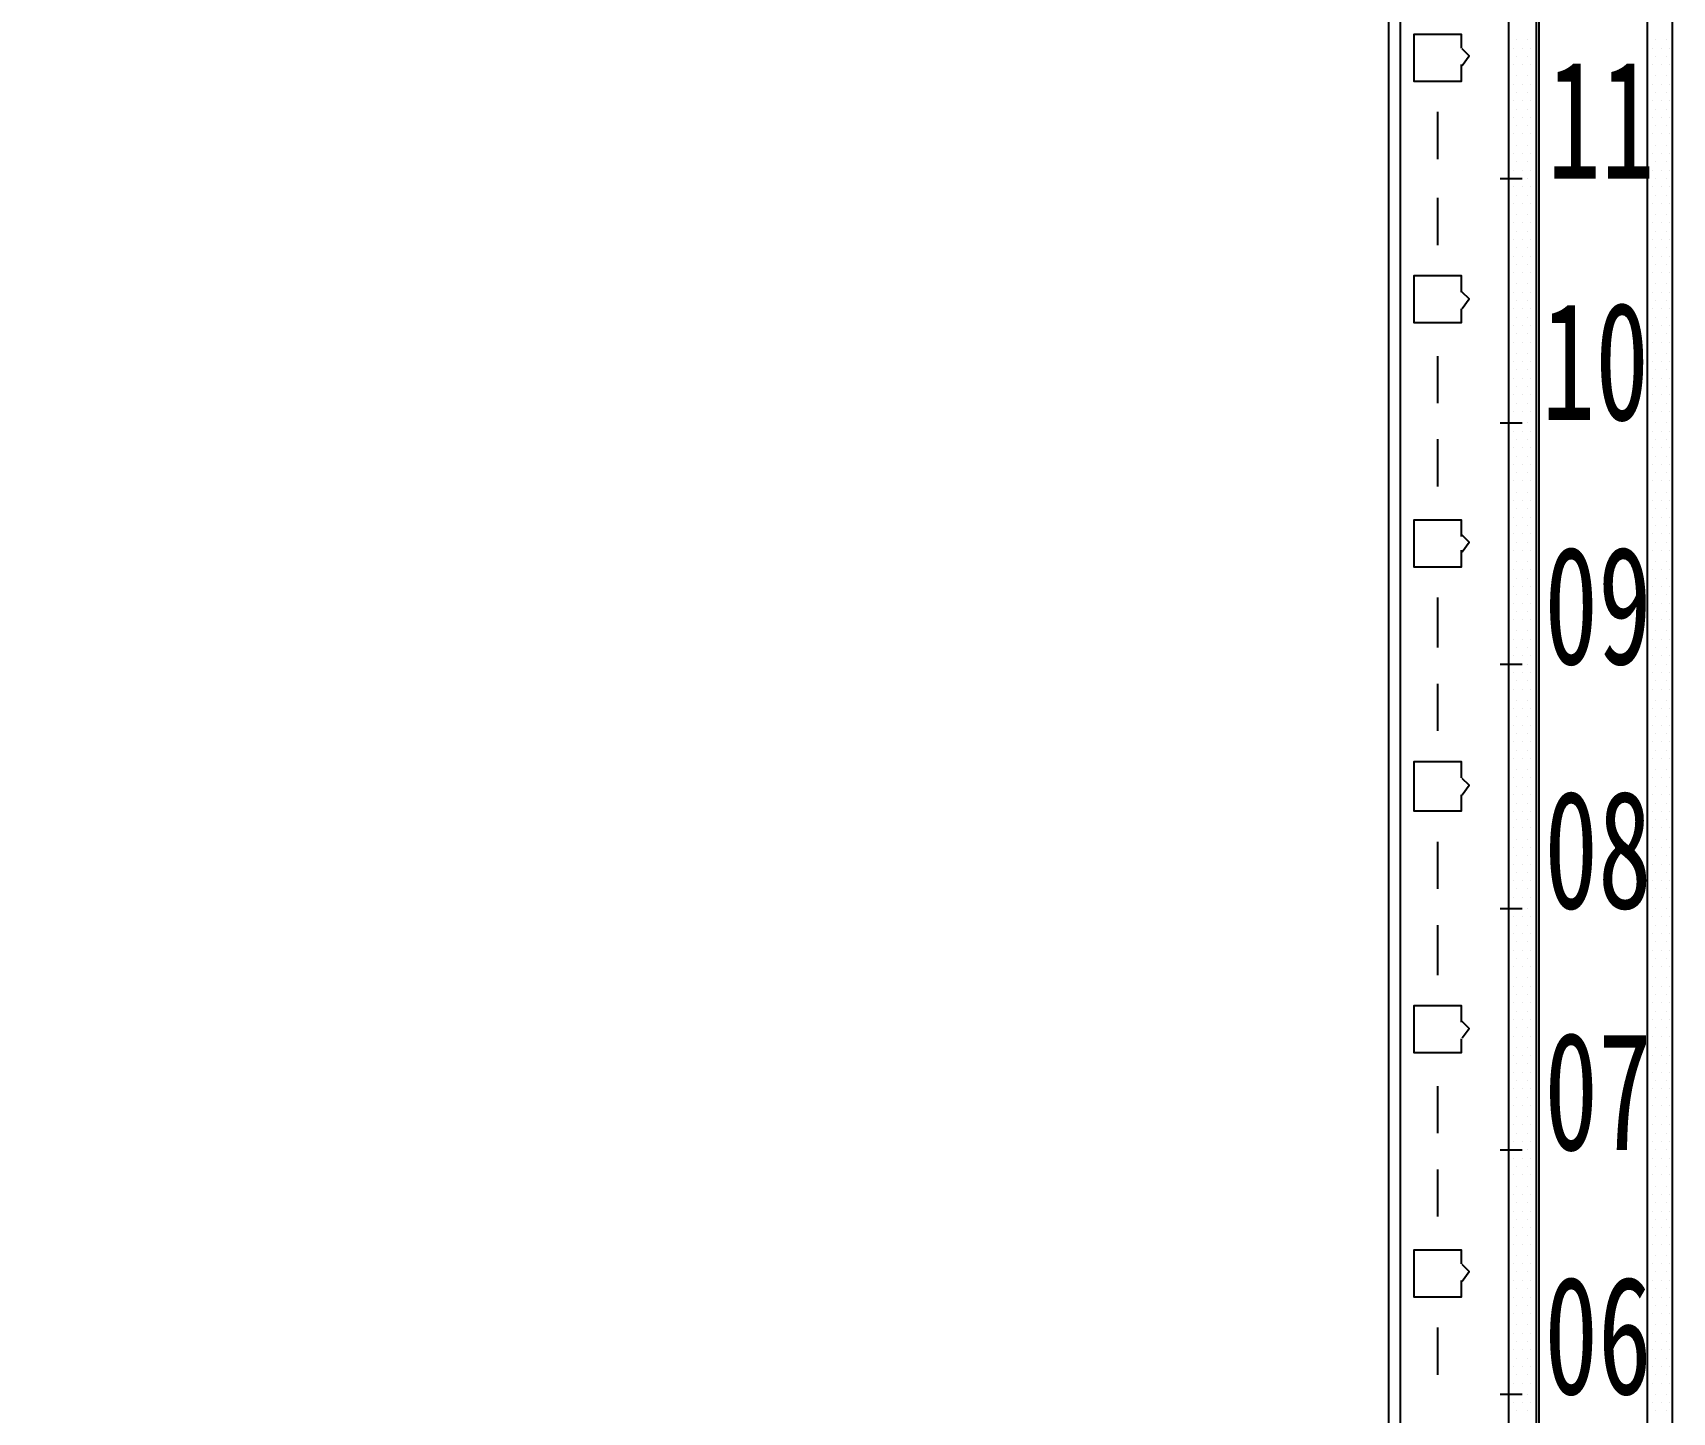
# Model space of a CAD drawing. Header units: metres. Extents: x 17 to 1264, y 17 to 859.
# Drawn here: x 465.9 to 550.9, y 158.9 to 230.5 of the extents above; entities that cross this region are included whole.
import ezdxf

# ---------------------------------------------------------------- set-up
doc = ezdxf.new("R2010")
doc.units = ezdxf.units.M
for name, color, linetype in [('LINES', 7, 'Continuous'), ('POLYLINES', 4, 'Continuous'), ('RECTS', 7, 'Continuous'), ('TEXTS', 3, 'Continuous')]:
    doc.layers.add(name, color=color, linetype=linetype)

msp = doc.modelspace()

# ---------------------------------------------------------------- linework, layer by layer
at = {"layer": 'LINES'}
for p, q in [((536.25, 96.77), (536.25, 692.06)), ((542.73, 229.68), (542.73, 229.68)), ((542.87, 230.11), (542.87, 230.11)), ((543.16, 229.68), (543.16, 229.68)), ((543.45, 230.11), (543.45, 230.11)), ((543.59, 229.68), (543.59, 229.68)), ((543.88, 230.11), (543.88, 230.11)), ((549.64, 230.11), (549.64, 230.11)), ((549.93, 229.68), (549.93, 229.68)), ((550.07, 230.11), (550.07, 230.11)), ((550.36, 229.68), (550.36, 229.68)), ((550.65, 230.11), (550.65, 230.11)), ((550.79, 229.68), (550.79, 229.68)), ((542.73, 228.82), (542.73, 228.82)), ((542.87, 229.25), (542.87, 229.25)), ((543.16, 228.82), (543.16, 228.82)), ((543.45, 229.25), (543.45, 229.25)), ((543.59, 228.82), (543.59, 228.82)), ((543.88, 229.25), (543.88, 229.25)), ((549.64, 229.25), (549.64, 229.25)), ((549.93, 228.82), (549.93, 228.82)), ((550.07, 229.25), (550.07, 229.25)), ((550.36, 228.82), (550.36, 228.82)), ((550.65, 229.25), (550.65, 229.25)), ((550.79, 228.82), (550.79, 228.82)), ((542.87, 228.24), (542.87, 228.24)), ((543.45, 228.24), (543.45, 228.24)), ((543.88, 228.24), (543.88, 228.24)), ((549.64, 228.24), (549.64, 228.24)), ((550.07, 228.24), (550.07, 228.24)), ((550.65, 228.24), (550.65, 228.24)), ((542.73, 227.81), (542.73, 227.81)), ((542.87, 227.38), (542.87, 227.38)), ((543.16, 227.81), (543.16, 227.81)), ((543.45, 227.38), (543.45, 227.38)), ((543.59, 227.81), (543.59, 227.81)), ((543.88, 227.38), (543.88, 227.38)), ((549.64, 227.38), (549.64, 227.38)), ((549.93, 227.81), (549.93, 227.81)), ((550.07, 227.38), (550.07, 227.38)), ((550.36, 227.81), (550.36, 227.81)), ((550.65, 227.38), (550.65, 227.38)), ((550.79, 227.81), (550.79, 227.81)), ((538.77, 226.37), (538.77, 223.92)), ((542.73, 226.94), (542.73, 226.94)), ((542.87, 226.51), (542.87, 226.51)), ((543.16, 226.94), (543.16, 226.94)), ((543.45, 226.51), (543.45, 226.51)), ((543.59, 226.94), (543.59, 226.94)), ((543.88, 226.51), (543.88, 226.51)), ((549.64, 226.51), (549.64, 226.51)), ((549.93, 226.94), (549.93, 226.94)), ((550.07, 226.51), (550.07, 226.51)), ((550.36, 226.94), (550.36, 226.94)), ((550.65, 226.51), (550.65, 226.51)), ((550.79, 226.94), (550.79, 226.94)), ((542.73, 226.08), (542.73, 226.08)), ((542.87, 225.65), (542.87, 225.65)), ((543.16, 226.08), (543.16, 226.08)), ((543.45, 225.65), (543.45, 225.65)), ((543.59, 226.08), (543.59, 226.08)), ((543.88, 225.65), (543.88, 225.65)), ((549.64, 225.65), (549.64, 225.65)), ((549.93, 226.08), (549.93, 226.08)), ((550.07, 225.65), (550.07, 225.65)), ((550.36, 226.08), (550.36, 226.08)), ((550.65, 225.65), (550.65, 225.65)), ((550.79, 226.08), (550.79, 226.08)), ((542.73, 225.22), (542.73, 225.22)), ((542.87, 224.64), (542.87, 224.64)), ((543.16, 225.22), (543.16, 225.22)), ((543.45, 224.64), (543.45, 224.64)), ((543.59, 225.22), (543.59, 225.22)), ((543.88, 224.64), (543.88, 224.64)), ((549.64, 224.64), (549.64, 224.64)), ((549.93, 225.22), (549.93, 225.22)), ((550.07, 224.64), (550.07, 224.64)), ((550.36, 225.22), (550.36, 225.22)), ((550.65, 224.64), (550.65, 224.64)), ((550.79, 225.22), (550.79, 225.22)), ((542.73, 224.21), (542.73, 224.21)), ((542.87, 223.78), (542.87, 223.78)), ((543.16, 224.21), (543.16, 224.21)), ((543.45, 223.78), (543.45, 223.78)), ((543.59, 224.21), (543.59, 224.21)), ((543.88, 223.78), (543.88, 223.78)), ((549.64, 223.78), (549.64, 223.78)), ((549.93, 224.21), (549.93, 224.21)), ((550.07, 223.78), (550.07, 223.78)), ((550.36, 224.21), (550.36, 224.21)), ((550.65, 223.78), (550.65, 223.78)), ((550.79, 224.21), (550.79, 224.21)), ((542.01, 222.91), (543.16, 222.91)), ((542.73, 223.34), (542.73, 223.34)), ((542.87, 222.91), (542.87, 222.91)), ((543.16, 223.34), (543.16, 223.34)), ((543.45, 222.91), (543.45, 222.91)), ((543.59, 223.34), (543.59, 223.34)), ((543.88, 222.91), (543.88, 222.91)), ((549.64, 222.91), (549.64, 222.91)), ((549.93, 223.34), (549.93, 223.34)), ((550.07, 222.91), (550.07, 222.91)), ((550.36, 223.34), (550.36, 223.34)), ((550.65, 222.91), (550.65, 222.91)), ((550.79, 223.34), (550.79, 223.34)), ((542.73, 222.48), (542.73, 222.48)), ((542.87, 222.05), (542.87, 222.05)), ((543.16, 222.48), (543.16, 222.48)), ((543.45, 222.05), (543.45, 222.05)), ((543.59, 222.48), (543.59, 222.48)), ((543.88, 222.05), (543.88, 222.05)), ((549.64, 222.05), (549.64, 222.05)), ((549.93, 222.48), (549.93, 222.48)), ((550.07, 222.05), (550.07, 222.05)), ((550.36, 222.48), (550.36, 222.48)), ((550.65, 222.05), (550.65, 222.05)), ((550.79, 222.48), (550.79, 222.48)), ((538.77, 221.9), (538.77, 219.46)), ((542.73, 221.62), (542.73, 221.62)), ((543.16, 221.62), (543.16, 221.62)), ((543.59, 221.62), (543.59, 221.62)), ((549.93, 221.62), (549.93, 221.62)), ((550.36, 221.62), (550.36, 221.62)), ((550.79, 221.62), (550.79, 221.62)), ((542.73, 220.61), (542.73, 220.61)), ((542.87, 221.04), (542.87, 221.04)), ((543.16, 220.61), (543.16, 220.61)), ((543.45, 221.04), (543.45, 221.04)), ((543.59, 220.61), (543.59, 220.61)), ((543.88, 221.04), (543.88, 221.04)), ((549.64, 221.04), (549.64, 221.04)), ((549.93, 220.61), (549.93, 220.61)), ((550.07, 221.04), (550.07, 221.04)), ((550.36, 220.61), (550.36, 220.61)), ((550.65, 221.04), (550.65, 221.04)), ((550.79, 220.61), (550.79, 220.61)), ((542.73, 219.74), (542.73, 219.74)), ((542.87, 220.18), (542.87, 220.18)), ((543.16, 219.74), (543.16, 219.74)), ((543.45, 220.18), (543.45, 220.18)), ((543.59, 219.74), (543.59, 219.74)), ((543.88, 220.18), (543.88, 220.18)), ((549.64, 220.18), (549.64, 220.18)), ((549.93, 219.74), (549.93, 219.74)), ((550.07, 220.18), (550.07, 220.18)), ((550.36, 219.74), (550.36, 219.74)), ((550.65, 220.18), (550.65, 220.18)), ((550.79, 219.74), (550.79, 219.74)), ((542.73, 218.88), (542.73, 218.88)), ((542.87, 219.31), (542.87, 219.31)), ((543.16, 218.88), (543.16, 218.88)), ((543.45, 219.31), (543.45, 219.31)), ((543.59, 218.88), (543.59, 218.88)), ((543.88, 219.31), (543.88, 219.31)), ((549.64, 219.31), (549.64, 219.31)), ((549.93, 218.88), (549.93, 218.88)), ((550.07, 219.31), (550.07, 219.31)), ((550.36, 218.88), (550.36, 218.88)), ((550.65, 219.31), (550.65, 219.31)), ((550.79, 218.88), (550.79, 218.88)), ((542.73, 218.02), (542.73, 218.02)), ((542.87, 218.45), (542.87, 218.45)), ((543.16, 218.02), (543.16, 218.02)), ((543.45, 218.45), (543.45, 218.45)), ((543.59, 218.02), (543.59, 218.02)), ((543.88, 218.45), (543.88, 218.45)), ((549.64, 218.45), (549.64, 218.45)), ((549.93, 218.02), (549.93, 218.02)), ((550.07, 218.45), (550.07, 218.45)), ((550.36, 218.02), (550.36, 218.02)), ((550.65, 218.45), (550.65, 218.45)), ((550.79, 218.02), (550.79, 218.02)), ((542.73, 217.01), (542.73, 217.01)), ((542.87, 217.44), (542.87, 217.44)), ((543.16, 217.01), (543.16, 217.01)), ((543.45, 217.44), (543.45, 217.44)), ((543.59, 217.01), (543.59, 217.01)), ((543.88, 217.44), (543.88, 217.44)), ((549.64, 217.44), (549.64, 217.44)), ((549.93, 217.01), (549.93, 217.01)), ((550.07, 217.44), (550.07, 217.44)), ((550.36, 217.01), (550.36, 217.01)), ((550.65, 217.44), (550.65, 217.44)), ((550.79, 217.01), (550.79, 217.01)), ((542.73, 216.14), (542.73, 216.14)), ((542.87, 216.58), (542.87, 216.58)), ((543.16, 216.14), (543.16, 216.14)), ((543.45, 216.58), (543.45, 216.58)), ((543.59, 216.14), (543.59, 216.14)), ((543.88, 216.58), (543.88, 216.58)), ((549.64, 216.58), (549.64, 216.58)), ((549.93, 216.14), (549.93, 216.14)), ((550.07, 216.58), (550.07, 216.58)), ((550.36, 216.14), (550.36, 216.14)), ((550.65, 216.58), (550.65, 216.58)), ((550.79, 216.14), (550.79, 216.14)), ((542.73, 215.28), (542.73, 215.28)), ((542.87, 215.71), (542.87, 215.71)), ((543.16, 215.28), (543.16, 215.28)), ((543.45, 215.71), (543.45, 215.71)), ((543.59, 215.28), (543.59, 215.28)), ((543.88, 215.71), (543.88, 215.71)), ((549.64, 215.71), (549.64, 215.71)), ((549.93, 215.28), (549.93, 215.28)), ((550.07, 215.71), (550.07, 215.71)), ((550.36, 215.28), (550.36, 215.28)), ((550.65, 215.71), (550.65, 215.71)), ((550.79, 215.28), (550.79, 215.28)), ((542.73, 214.42), (542.73, 214.42)), ((542.87, 214.85), (542.87, 214.85)), ((543.16, 214.42), (543.16, 214.42)), ((543.45, 214.85), (543.45, 214.85)), ((543.59, 214.42), (543.59, 214.42)), ((543.88, 214.85), (543.88, 214.85)), ((549.64, 214.85), (549.64, 214.85)), ((549.93, 214.42), (549.93, 214.42)), ((550.07, 214.85), (550.07, 214.85)), ((550.36, 214.42), (550.36, 214.42)), ((550.65, 214.85), (550.65, 214.85)), ((550.79, 214.42), (550.79, 214.42)), ((538.77, 213.7), (538.77, 211.25)), ((542.87, 213.84), (542.87, 213.84)), ((543.45, 213.84), (543.45, 213.84)), ((543.88, 213.84), (543.88, 213.84)), ((549.64, 213.84), (549.64, 213.84)), ((550.07, 213.84), (550.07, 213.84)), ((550.65, 213.84), (550.65, 213.84)), ((542.73, 213.41), (542.73, 213.41)), ((542.87, 212.98), (542.87, 212.98)), ((543.16, 213.41), (543.16, 213.41)), ((543.45, 212.98), (543.45, 212.98)), ((543.59, 213.41), (543.59, 213.41)), ((543.88, 212.98), (543.88, 212.98)), ((549.64, 212.98), (549.64, 212.98)), ((549.93, 213.41), (549.93, 213.41)), ((550.07, 212.98), (550.07, 212.98)), ((550.36, 213.41), (550.36, 213.41)), ((550.65, 212.98), (550.65, 212.98)), ((550.79, 213.41), (550.79, 213.41)), ((542.73, 212.54), (542.73, 212.54)), ((542.87, 212.11), (542.87, 212.11)), ((543.16, 212.54), (543.16, 212.54)), ((543.45, 212.11), (543.45, 212.11)), ((543.59, 212.54), (543.59, 212.54)), ((543.88, 212.11), (543.88, 212.11)), ((549.64, 212.11), (549.64, 212.11)), ((549.93, 212.54), (549.93, 212.54)), ((550.07, 212.11), (550.07, 212.11)), ((550.36, 212.54), (550.36, 212.54)), ((550.65, 212.11), (550.65, 212.11)), ((550.79, 212.54), (550.79, 212.54)), ((542.73, 211.68), (542.73, 211.68)), ((542.87, 211.25), (542.87, 211.25)), ((543.16, 211.68), (543.16, 211.68)), ((543.45, 211.25), (543.45, 211.25)), ((543.59, 211.68), (543.59, 211.68)), ((543.88, 211.25), (543.88, 211.25)), ((549.64, 211.25), (549.64, 211.25)), ((549.93, 211.68), (549.93, 211.68)), ((550.07, 211.25), (550.07, 211.25)), ((550.36, 211.68), (550.36, 211.68)), ((550.65, 211.25), (550.65, 211.25)), ((550.79, 211.68), (550.79, 211.68)), ((542.01, 210.24), (543.16, 210.24)), ((542.73, 210.82), (542.73, 210.82)), ((542.87, 210.24), (542.87, 210.24)), ((543.16, 210.82), (543.16, 210.82)), ((543.45, 210.24), (543.45, 210.24)), ((543.59, 210.82), (543.59, 210.82)), ((543.88, 210.24), (543.88, 210.24)), ((549.64, 210.24), (549.64, 210.24)), ((549.93, 210.82), (549.93, 210.82)), ((550.07, 210.24), (550.07, 210.24)), ((550.36, 210.82), (550.36, 210.82)), ((550.65, 210.24), (550.65, 210.24)), ((550.79, 210.82), (550.79, 210.82)), ((538.77, 209.38), (538.77, 206.93)), ((542.73, 209.81), (542.73, 209.81)), ((542.87, 209.38), (542.87, 209.38)), ((543.16, 209.81), (543.16, 209.81)), ((543.45, 209.38), (543.45, 209.38)), ((543.59, 209.81), (543.59, 209.81)), ((543.88, 209.38), (543.88, 209.38)), ((549.64, 209.38), (549.64, 209.38)), ((549.93, 209.81), (549.93, 209.81)), ((550.07, 209.38), (550.07, 209.38)), ((550.36, 209.81), (550.36, 209.81)), ((550.65, 209.38), (550.65, 209.38)), ((550.79, 209.81), (550.79, 209.81)), ((542.73, 208.94), (542.73, 208.94)), ((542.87, 208.51), (542.87, 208.51)), ((543.16, 208.94), (543.16, 208.94)), ((543.45, 208.51), (543.45, 208.51)), ((543.59, 208.94), (543.59, 208.94)), ((543.88, 208.51), (543.88, 208.51)), ((549.64, 208.51), (549.64, 208.51)), ((549.93, 208.94), (549.93, 208.94)), ((550.07, 208.51), (550.07, 208.51)), ((550.36, 208.94), (550.36, 208.94)), ((550.65, 208.51), (550.65, 208.51)), ((550.79, 208.94), (550.79, 208.94)), ((542.73, 208.08), (542.73, 208.08)), ((542.87, 207.65), (542.87, 207.65)), ((543.16, 208.08), (543.16, 208.08)), ((543.45, 207.65), (543.45, 207.65)), ((543.59, 208.08), (543.59, 208.08)), ((543.88, 207.65), (543.88, 207.65)), ((549.64, 207.65), (549.64, 207.65)), ((549.93, 208.08), (549.93, 208.08)), ((550.07, 207.65), (550.07, 207.65)), ((550.36, 208.08), (550.36, 208.08)), ((550.65, 207.65), (550.65, 207.65)), ((550.79, 208.08), (550.79, 208.08)), ((542.73, 207.22), (542.73, 207.22)), ((542.87, 206.64), (542.87, 206.64)), ((543.16, 207.22), (543.16, 207.22)), ((543.45, 206.64), (543.45, 206.64)), ((543.59, 207.22), (543.59, 207.22)), ((543.88, 206.64), (543.88, 206.64)), ((549.64, 206.64), (549.64, 206.64)), ((549.93, 207.22), (549.93, 207.22)), ((550.07, 206.64), (550.07, 206.64)), ((550.36, 207.22), (550.36, 207.22)), ((550.65, 206.64), (550.65, 206.64)), ((550.79, 207.22), (550.79, 207.22)), ((542.73, 206.21), (542.73, 206.21)), ((543.16, 206.21), (543.16, 206.21)), ((543.59, 206.21), (543.59, 206.21)), ((549.93, 206.21), (549.93, 206.21)), ((550.36, 206.21), (550.36, 206.21)), ((550.79, 206.21), (550.79, 206.21)), ((542.73, 205.34), (542.73, 205.34)), ((542.87, 205.78), (542.87, 205.78)), ((543.16, 205.34), (543.16, 205.34)), ((543.45, 205.78), (543.45, 205.78)), ((543.59, 205.34), (543.59, 205.34)), ((543.88, 205.78), (543.88, 205.78)), ((549.64, 205.78), (549.64, 205.78)), ((549.93, 205.34), (549.93, 205.34)), ((550.07, 205.78), (550.07, 205.78)), ((550.36, 205.34), (550.36, 205.34)), ((550.65, 205.78), (550.65, 205.78)), ((550.79, 205.34), (550.79, 205.34)), ((542.73, 204.48), (542.73, 204.48)), ((542.87, 204.91), (542.87, 204.91)), ((543.16, 204.48), (543.16, 204.48)), ((543.45, 204.91), (543.45, 204.91)), ((543.59, 204.48), (543.59, 204.48)), ((543.88, 204.91), (543.88, 204.91)), ((549.64, 204.91), (549.64, 204.91)), ((549.93, 204.48), (549.93, 204.48)), ((550.07, 204.91), (550.07, 204.91)), ((550.36, 204.48), (550.36, 204.48)), ((550.65, 204.91), (550.65, 204.91)), ((550.79, 204.48), (550.79, 204.48)), ((542.73, 203.62), (542.73, 203.62)), ((542.87, 204.05), (542.87, 204.05)), ((543.16, 203.62), (543.16, 203.62)), ((543.45, 204.05), (543.45, 204.05)), ((543.59, 203.62), (543.59, 203.62)), ((543.88, 204.05), (543.88, 204.05)), ((549.64, 204.05), (549.64, 204.05)), ((549.93, 203.62), (549.93, 203.62)), ((550.07, 204.05), (550.07, 204.05)), ((550.36, 203.62), (550.36, 203.62)), ((550.65, 204.05), (550.65, 204.05)), ((550.79, 203.62), (550.79, 203.62)), ((542.73, 202.61), (542.73, 202.61)), ((542.87, 203.04), (542.87, 203.04)), ((543.16, 202.61), (543.16, 202.61)), ((543.45, 203.04), (543.45, 203.04)), ((543.59, 202.61), (543.59, 202.61)), ((543.88, 203.04), (543.88, 203.04)), ((549.64, 203.04), (549.64, 203.04)), ((549.93, 202.61), (549.93, 202.61)), ((550.07, 203.04), (550.07, 203.04)), ((550.36, 202.61), (550.36, 202.61)), ((550.65, 203.04), (550.65, 203.04)), ((550.79, 202.61), (550.79, 202.61)), ((542.73, 201.74), (542.73, 201.74)), ((542.87, 202.18), (542.87, 202.18)), ((543.16, 201.74), (543.16, 201.74)), ((543.45, 202.18), (543.45, 202.18)), ((543.59, 201.74), (543.59, 201.74)), ((543.88, 202.18), (543.88, 202.18)), ((549.64, 202.18), (549.64, 202.18)), ((549.93, 201.74), (549.93, 201.74)), ((550.07, 202.18), (550.07, 202.18)), ((550.36, 201.74), (550.36, 201.74)), ((550.65, 202.18), (550.65, 202.18)), ((550.79, 201.74), (550.79, 201.74)), ((538.77, 201.17), (538.77, 198.58)), ((542.73, 200.88), (542.73, 200.88)), ((542.87, 201.31), (542.87, 201.31)), ((543.16, 200.88), (543.16, 200.88)), ((543.45, 201.31), (543.45, 201.31)), ((543.59, 200.88), (543.59, 200.88)), ((543.88, 201.31), (543.88, 201.31)), ((549.64, 201.31), (549.64, 201.31)), ((549.93, 200.88), (549.93, 200.88)), ((550.07, 201.31), (550.07, 201.31)), ((550.36, 200.88), (550.36, 200.88)), ((550.65, 201.31), (550.65, 201.31)), ((550.79, 200.88), (550.79, 200.88)), ((542.73, 200.02), (542.73, 200.02)), ((542.87, 200.45), (542.87, 200.45)), ((543.16, 200.02), (543.16, 200.02)), ((543.45, 200.45), (543.45, 200.45)), ((543.59, 200.02), (543.59, 200.02)), ((543.88, 200.45), (543.88, 200.45)), ((549.64, 200.45), (549.64, 200.45)), ((549.93, 200.02), (549.93, 200.02)), ((550.07, 200.45), (550.07, 200.45)), ((550.36, 200.02), (550.36, 200.02)), ((550.65, 200.45), (550.65, 200.45)), ((550.79, 200.02), (550.79, 200.02)), ((542.73, 199.01), (542.73, 199.01)), ((542.87, 199.44), (542.87, 199.44)), ((543.16, 199.01), (543.16, 199.01)), ((543.45, 199.44), (543.45, 199.44)), ((543.59, 199.01), (543.59, 199.01)), ((543.88, 199.44), (543.88, 199.44)), ((549.64, 199.44), (549.64, 199.44)), ((549.93, 199.01), (549.93, 199.01)), ((550.07, 199.44), (550.07, 199.44)), ((550.36, 199.01), (550.36, 199.01)), ((550.65, 199.44), (550.65, 199.44)), ((550.79, 199.01), (550.79, 199.01)), ((542.73, 198.14), (542.73, 198.14)), ((542.87, 198.58), (542.87, 198.58)), ((543.16, 198.14), (543.16, 198.14)), ((543.45, 198.58), (543.45, 198.58)), ((543.59, 198.14), (543.59, 198.14)), ((543.88, 198.58), (543.88, 198.58)), ((549.64, 198.58), (549.64, 198.58)), ((549.93, 198.14), (549.93, 198.14)), ((550.07, 198.58), (550.07, 198.58)), ((550.36, 198.14), (550.36, 198.14)), ((550.65, 198.58), (550.65, 198.58)), ((550.79, 198.14), (550.79, 198.14)), ((542.01, 197.71), (543.16, 197.71)), ((542.87, 197.71), (542.87, 197.71)), ((543.45, 197.71), (543.45, 197.71)), ((543.88, 197.71), (543.88, 197.71)), ((549.64, 197.71), (549.64, 197.71)), ((550.07, 197.71), (550.07, 197.71)), ((550.65, 197.71), (550.65, 197.71)), ((538.77, 196.7), (538.77, 194.26)), ((542.73, 197.28), (542.73, 197.28)), ((542.87, 196.85), (542.87, 196.85)), ((543.16, 197.28), (543.16, 197.28)), ((543.45, 196.85), (543.45, 196.85)), ((543.59, 197.28), (543.59, 197.28)), ((543.88, 196.85), (543.88, 196.85)), ((549.64, 196.85), (549.64, 196.85)), ((549.93, 197.28), (549.93, 197.28)), ((550.07, 196.85), (550.07, 196.85)), ((550.36, 197.28), (550.36, 197.28)), ((550.65, 196.85), (550.65, 196.85)), ((550.79, 197.28), (550.79, 197.28)), ((542.73, 196.42), (542.73, 196.42)), ((542.87, 195.84), (542.87, 195.84)), ((543.16, 196.42), (543.16, 196.42)), ((543.45, 195.84), (543.45, 195.84)), ((543.59, 196.42), (543.59, 196.42)), ((543.88, 195.84), (543.88, 195.84)), ((549.64, 195.84), (549.64, 195.84)), ((549.93, 196.42), (549.93, 196.42)), ((550.07, 195.84), (550.07, 195.84)), ((550.36, 196.42), (550.36, 196.42)), ((550.65, 195.84), (550.65, 195.84)), ((550.79, 196.42), (550.79, 196.42)), ((542.73, 195.41), (542.73, 195.41)), ((542.87, 194.98), (542.87, 194.98)), ((543.16, 195.41), (543.16, 195.41)), ((543.45, 194.98), (543.45, 194.98)), ((543.59, 195.41), (543.59, 195.41)), ((543.88, 194.98), (543.88, 194.98)), ((549.64, 194.98), (549.64, 194.98)), ((549.93, 195.41), (549.93, 195.41)), ((550.07, 194.98), (550.07, 194.98)), ((550.36, 195.41), (550.36, 195.41)), ((550.65, 194.98), (550.65, 194.98)), ((550.79, 195.41), (550.79, 195.41)), ((542.73, 194.54), (542.73, 194.54)), ((542.87, 194.11), (542.87, 194.11)), ((543.16, 194.54), (543.16, 194.54)), ((543.45, 194.11), (543.45, 194.11)), ((543.59, 194.54), (543.59, 194.54)), ((543.88, 194.11), (543.88, 194.11)), ((549.64, 194.11), (549.64, 194.11)), ((549.93, 194.54), (549.93, 194.54)), ((550.07, 194.11), (550.07, 194.11)), ((550.36, 194.54), (550.36, 194.54)), ((550.65, 194.11), (550.65, 194.11)), ((550.79, 194.54), (550.79, 194.54)), ((542.73, 193.68), (542.73, 193.68)), ((542.87, 193.25), (542.87, 193.25)), ((543.16, 193.68), (543.16, 193.68)), ((543.45, 193.25), (543.45, 193.25)), ((543.59, 193.68), (543.59, 193.68)), ((543.88, 193.25), (543.88, 193.25)), ((549.64, 193.25), (549.64, 193.25)), ((549.93, 193.68), (549.93, 193.68)), ((550.07, 193.25), (550.07, 193.25)), ((550.36, 193.68), (550.36, 193.68)), ((550.65, 193.25), (550.65, 193.25)), ((550.79, 193.68), (550.79, 193.68)), ((542.73, 192.82), (542.73, 192.82)), ((542.87, 192.24), (542.87, 192.24)), ((543.16, 192.82), (543.16, 192.82)), ((543.45, 192.24), (543.45, 192.24)), ((543.59, 192.82), (543.59, 192.82)), ((543.88, 192.24), (543.88, 192.24)), ((549.64, 192.24), (549.64, 192.24)), ((549.93, 192.82), (549.93, 192.82)), ((550.07, 192.24), (550.07, 192.24)), ((550.36, 192.82), (550.36, 192.82)), ((550.65, 192.24), (550.65, 192.24)), ((550.79, 192.82), (550.79, 192.82)), ((542.73, 191.81), (542.73, 191.81)), ((542.87, 191.38), (542.87, 191.38)), ((543.16, 191.81), (543.16, 191.81)), ((543.45, 191.38), (543.45, 191.38)), ((543.59, 191.81), (543.59, 191.81)), ((543.88, 191.38), (543.88, 191.38)), ((549.64, 191.38), (549.64, 191.38)), ((549.93, 191.81), (549.93, 191.81)), ((550.07, 191.38), (550.07, 191.38)), ((550.36, 191.81), (550.36, 191.81)), ((550.65, 191.38), (550.65, 191.38)), ((550.79, 191.81), (550.79, 191.81)), ((542.73, 190.94), (542.73, 190.94)), ((542.87, 190.51), (542.87, 190.51)), ((543.16, 190.94), (543.16, 190.94)), ((543.45, 190.51), (543.45, 190.51)), ((543.59, 190.94), (543.59, 190.94)), ((543.88, 190.51), (543.88, 190.51)), ((549.64, 190.51), (549.64, 190.51)), ((549.93, 190.94), (549.93, 190.94)), ((550.07, 190.51), (550.07, 190.51)), ((550.36, 190.94), (550.36, 190.94)), ((550.65, 190.51), (550.65, 190.51)), ((550.79, 190.94), (550.79, 190.94)), ((542.73, 190.08), (542.73, 190.08)), ((542.87, 189.65), (542.87, 189.65)), ((543.16, 190.08), (543.16, 190.08)), ((543.45, 189.65), (543.45, 189.65)), ((543.59, 190.08), (543.59, 190.08)), ((543.88, 189.65), (543.88, 189.65)), ((549.64, 189.65), (549.64, 189.65)), ((549.93, 190.08), (549.93, 190.08)), ((550.07, 189.65), (550.07, 189.65)), ((550.36, 190.08), (550.36, 190.08)), ((550.65, 189.65), (550.65, 189.65)), ((550.79, 190.08), (550.79, 190.08)), ((542.73, 189.22), (542.73, 189.22)), ((543.16, 189.22), (543.16, 189.22)), ((543.59, 189.22), (543.59, 189.22)), ((549.93, 189.22), (549.93, 189.22)), ((550.36, 189.22), (550.36, 189.22)), ((550.79, 189.22), (550.79, 189.22)), ((538.77, 188.5), (538.77, 186.05)), ((542.73, 188.21), (542.73, 188.21)), ((542.87, 188.64), (542.87, 188.64)), ((543.16, 188.21), (543.16, 188.21)), ((543.45, 188.64), (543.45, 188.64)), ((543.59, 188.21), (543.59, 188.21)), ((543.88, 188.64), (543.88, 188.64)), ((549.64, 188.64), (549.64, 188.64)), ((549.93, 188.21), (549.93, 188.21)), ((550.07, 188.64), (550.07, 188.64)), ((550.36, 188.21), (550.36, 188.21)), ((550.65, 188.64), (550.65, 188.64)), ((550.79, 188.21), (550.79, 188.21)), ((542.73, 187.34), (542.73, 187.34)), ((542.87, 187.78), (542.87, 187.78)), ((543.16, 187.34), (543.16, 187.34)), ((543.45, 187.78), (543.45, 187.78)), ((543.59, 187.34), (543.59, 187.34)), ((543.88, 187.78), (543.88, 187.78)), ((549.64, 187.78), (549.64, 187.78)), ((549.93, 187.34), (549.93, 187.34)), ((550.07, 187.78), (550.07, 187.78)), ((550.36, 187.34), (550.36, 187.34)), ((550.65, 187.78), (550.65, 187.78)), ((550.79, 187.34), (550.79, 187.34)), ((542.73, 186.48), (542.73, 186.48)), ((542.87, 186.91), (542.87, 186.91)), ((543.16, 186.48), (543.16, 186.48)), ((543.45, 186.91), (543.45, 186.91)), ((543.59, 186.48), (543.59, 186.48)), ((543.88, 186.91), (543.88, 186.91)), ((549.64, 186.91), (549.64, 186.91)), ((549.93, 186.48), (549.93, 186.48)), ((550.07, 186.91), (550.07, 186.91)), ((550.36, 186.48), (550.36, 186.48)), ((550.65, 186.91), (550.65, 186.91)), ((550.79, 186.48), (550.79, 186.48)), ((542.73, 185.62), (542.73, 185.62)), ((542.87, 186.05), (542.87, 186.05)), ((543.16, 185.62), (543.16, 185.62)), ((543.45, 186.05), (543.45, 186.05)), ((543.59, 185.62), (543.59, 185.62)), ((543.88, 186.05), (543.88, 186.05)), ((549.64, 186.05), (549.64, 186.05)), ((549.93, 185.62), (549.93, 185.62)), ((550.07, 186.05), (550.07, 186.05)), ((550.36, 185.62), (550.36, 185.62)), ((550.65, 186.05), (550.65, 186.05)), ((550.79, 185.62), (550.79, 185.62)), ((542.01, 185.04), (543.16, 185.04)), ((542.73, 184.61), (542.73, 184.61)), ((542.87, 185.04), (542.87, 185.04)), ((543.16, 184.61), (543.16, 184.61)), ((543.45, 185.04), (543.45, 185.04)), ((543.59, 184.61), (543.59, 184.61)), ((543.88, 185.04), (543.88, 185.04)), ((549.64, 185.04), (549.64, 185.04)), ((549.93, 184.61), (549.93, 184.61)), ((550.07, 185.04), (550.07, 185.04)), ((550.36, 184.61), (550.36, 184.61)), ((550.65, 185.04), (550.65, 185.04)), ((550.79, 184.61), (550.79, 184.61)), ((538.77, 184.18), (538.77, 181.58)), ((542.73, 183.74), (542.73, 183.74)), ((542.87, 184.18), (542.87, 184.18)), ((543.16, 183.74), (543.16, 183.74)), ((543.45, 184.18), (543.45, 184.18)), ((543.59, 183.74), (543.59, 183.74)), ((543.88, 184.18), (543.88, 184.18)), ((549.64, 184.18), (549.64, 184.18)), ((549.93, 183.74), (549.93, 183.74)), ((550.07, 184.18), (550.07, 184.18)), ((550.36, 183.74), (550.36, 183.74)), ((550.65, 184.18), (550.65, 184.18)), ((550.79, 183.74), (550.79, 183.74)), ((542.73, 182.88), (542.73, 182.88)), ((542.87, 183.31), (542.87, 183.31)), ((543.16, 182.88), (543.16, 182.88)), ((543.45, 183.31), (543.45, 183.31)), ((543.59, 182.88), (543.59, 182.88)), ((543.88, 183.31), (543.88, 183.31)), ((549.64, 183.31), (549.64, 183.31)), ((549.93, 182.88), (549.93, 182.88)), ((550.07, 183.31), (550.07, 183.31)), ((550.36, 182.88), (550.36, 182.88)), ((550.65, 183.31), (550.65, 183.31)), ((550.79, 182.88), (550.79, 182.88)), ((542.73, 182.02), (542.73, 182.02)), ((542.87, 182.45), (542.87, 182.45)), ((543.16, 182.02), (543.16, 182.02)), ((543.45, 182.45), (543.45, 182.45)), ((543.59, 182.02), (543.59, 182.02)), ((543.88, 182.45), (543.88, 182.45)), ((549.64, 182.45), (549.64, 182.45)), ((549.93, 182.02), (549.93, 182.02)), ((550.07, 182.45), (550.07, 182.45)), ((550.36, 182.02), (550.36, 182.02)), ((550.65, 182.45), (550.65, 182.45)), ((550.79, 182.02), (550.79, 182.02)), ((542.87, 181.44), (542.87, 181.44)), ((543.45, 181.44), (543.45, 181.44)), ((543.88, 181.44), (543.88, 181.44)), ((549.64, 181.44), (549.64, 181.44)), ((550.07, 181.44), (550.07, 181.44)), ((550.65, 181.44), (550.65, 181.44)), ((542.73, 181.01), (542.73, 181.01)), ((542.87, 180.58), (542.87, 180.58)), ((543.16, 181.01), (543.16, 181.01)), ((543.45, 180.58), (543.45, 180.58)), ((543.59, 181.01), (543.59, 181.01)), ((543.88, 180.58), (543.88, 180.58)), ((549.64, 180.58), (549.64, 180.58)), ((549.93, 181.01), (549.93, 181.01)), ((550.07, 180.58), (550.07, 180.58)), ((550.36, 181.01), (550.36, 181.01)), ((550.65, 180.58), (550.65, 180.58)), ((550.79, 181.01), (550.79, 181.01)), ((542.73, 180.14), (542.73, 180.14)), ((542.87, 179.71), (542.87, 179.71)), ((543.16, 180.14), (543.16, 180.14)), ((543.45, 179.71), (543.45, 179.71)), ((543.59, 180.14), (543.59, 180.14)), ((543.88, 179.71), (543.88, 179.71)), ((549.64, 179.71), (549.64, 179.71)), ((549.93, 180.14), (549.93, 180.14)), ((550.07, 179.71), (550.07, 179.71)), ((550.36, 180.14), (550.36, 180.14)), ((550.65, 179.71), (550.65, 179.71)), ((550.79, 180.14), (550.79, 180.14)), ((542.73, 179.28), (542.73, 179.28)), ((542.87, 178.85), (542.87, 178.85)), ((543.16, 179.28), (543.16, 179.28)), ((543.45, 178.85), (543.45, 178.85)), ((543.59, 179.28), (543.59, 179.28)), ((543.88, 178.85), (543.88, 178.85)), ((549.64, 178.85), (549.64, 178.85)), ((549.93, 179.28), (549.93, 179.28)), ((550.07, 178.85), (550.07, 178.85)), ((550.36, 179.28), (550.36, 179.28)), ((550.65, 178.85), (550.65, 178.85)), ((550.79, 179.28), (550.79, 179.28)), ((542.73, 178.42), (542.73, 178.42)), ((542.87, 177.84), (542.87, 177.84)), ((543.16, 178.42), (543.16, 178.42)), ((543.45, 177.84), (543.45, 177.84)), ((543.59, 178.42), (543.59, 178.42)), ((543.88, 177.84), (543.88, 177.84)), ((549.64, 177.84), (549.64, 177.84)), ((549.93, 178.42), (549.93, 178.42)), ((550.07, 177.84), (550.07, 177.84)), ((550.36, 178.42), (550.36, 178.42)), ((550.65, 177.84), (550.65, 177.84)), ((550.79, 178.42), (550.79, 178.42)), ((542.73, 177.41), (542.73, 177.41)), ((542.87, 176.98), (542.87, 176.98)), ((543.16, 177.41), (543.16, 177.41)), ((543.45, 176.98), (543.45, 176.98)), ((543.59, 177.41), (543.59, 177.41)), ((543.88, 176.98), (543.88, 176.98)), ((549.64, 176.98), (549.64, 176.98)), ((549.93, 177.41), (549.93, 177.41)), ((550.07, 176.98), (550.07, 176.98)), ((550.36, 177.41), (550.36, 177.41)), ((550.65, 176.98), (550.65, 176.98)), ((550.79, 177.41), (550.79, 177.41)), ((542.73, 176.54), (542.73, 176.54)), ((542.87, 176.11), (542.87, 176.11)), ((543.16, 176.54), (543.16, 176.54)), ((543.45, 176.11), (543.45, 176.11)), ((543.59, 176.54), (543.59, 176.54)), ((543.88, 176.11), (543.88, 176.11)), ((549.64, 176.11), (549.64, 176.11)), ((549.93, 176.54), (549.93, 176.54)), ((550.07, 176.11), (550.07, 176.11)), ((550.36, 176.54), (550.36, 176.54)), ((550.65, 176.11), (550.65, 176.11)), ((550.79, 176.54), (550.79, 176.54)), ((538.77, 175.82), (538.77, 173.38)), ((542.73, 175.68), (542.73, 175.68)), ((542.87, 175.25), (542.87, 175.25)), ((543.16, 175.68), (543.16, 175.68)), ((543.45, 175.25), (543.45, 175.25)), ((543.59, 175.68), (543.59, 175.68)), ((543.88, 175.25), (543.88, 175.25)), ((549.64, 175.25), (549.64, 175.25)), ((549.93, 175.68), (549.93, 175.68)), ((550.07, 175.25), (550.07, 175.25)), ((550.36, 175.68), (550.36, 175.68)), ((550.65, 175.25), (550.65, 175.25)), ((550.79, 175.68), (550.79, 175.68)), ((542.73, 174.82), (542.73, 174.82)), ((543.16, 174.82), (543.16, 174.82)), ((543.59, 174.82), (543.59, 174.82)), ((549.93, 174.82), (549.93, 174.82)), ((550.36, 174.82), (550.36, 174.82)), ((550.79, 174.82), (550.79, 174.82)), ((542.73, 173.81), (542.73, 173.81)), ((542.87, 174.24), (542.87, 174.24)), ((543.16, 173.81), (543.16, 173.81)), ((543.45, 174.24), (543.45, 174.24)), ((543.59, 173.81), (543.59, 173.81)), ((543.88, 174.24), (543.88, 174.24)), ((549.64, 174.24), (549.64, 174.24)), ((549.93, 173.81), (549.93, 173.81)), ((550.07, 174.24), (550.07, 174.24)), ((550.36, 173.81), (550.36, 173.81)), ((550.65, 174.24), (550.65, 174.24)), ((550.79, 173.81), (550.79, 173.81)), ((542.73, 172.94), (542.73, 172.94)), ((542.87, 173.38), (542.87, 173.38)), ((543.16, 172.94), (543.16, 172.94)), ((543.45, 173.38), (543.45, 173.38)), ((543.59, 172.94), (543.59, 172.94)), ((543.88, 173.38), (543.88, 173.38)), ((549.64, 173.38), (549.64, 173.38)), ((549.93, 172.94), (549.93, 172.94)), ((550.07, 173.38), (550.07, 173.38)), ((550.36, 172.94), (550.36, 172.94)), ((550.65, 173.38), (550.65, 173.38)), ((550.79, 172.94), (550.79, 172.94)), ((542.01, 172.51), (543.16, 172.51)), ((542.73, 172.08), (542.73, 172.08)), ((542.87, 172.51), (542.87, 172.51)), ((543.16, 172.08), (543.16, 172.08)), ((543.45, 172.51), (543.45, 172.51)), ((543.59, 172.08), (543.59, 172.08)), ((543.88, 172.51), (543.88, 172.51)), ((549.64, 172.51), (549.64, 172.51)), ((549.93, 172.08), (549.93, 172.08)), ((550.07, 172.51), (550.07, 172.51)), ((550.36, 172.08), (550.36, 172.08)), ((550.65, 172.51), (550.65, 172.51)), ((550.79, 172.08), (550.79, 172.08)), ((538.77, 171.5), (538.77, 169.06)), ((542.73, 171.22), (542.73, 171.22)), ((542.87, 171.65), (542.87, 171.65)), ((543.16, 171.22), (543.16, 171.22)), ((543.45, 171.65), (543.45, 171.65)), ((543.59, 171.22), (543.59, 171.22)), ((543.88, 171.65), (543.88, 171.65)), ((549.64, 171.65), (549.64, 171.65)), ((549.93, 171.22), (549.93, 171.22)), ((550.07, 171.65), (550.07, 171.65)), ((550.36, 171.22), (550.36, 171.22)), ((550.65, 171.65), (550.65, 171.65)), ((550.79, 171.22), (550.79, 171.22)), ((542.73, 170.21), (542.73, 170.21)), ((542.87, 170.64), (542.87, 170.64)), ((543.16, 170.21), (543.16, 170.21)), ((543.45, 170.64), (543.45, 170.64)), ((543.59, 170.21), (543.59, 170.21)), ((543.88, 170.64), (543.88, 170.64)), ((549.64, 170.64), (549.64, 170.64)), ((549.93, 170.21), (549.93, 170.21)), ((550.07, 170.64), (550.07, 170.64)), ((550.36, 170.21), (550.36, 170.21)), ((550.65, 170.64), (550.65, 170.64)), ((550.79, 170.21), (550.79, 170.21)), ((542.73, 169.34), (542.73, 169.34)), ((542.87, 169.78), (542.87, 169.78)), ((543.16, 169.34), (543.16, 169.34)), ((543.45, 169.78), (543.45, 169.78)), ((543.59, 169.34), (543.59, 169.34)), ((543.88, 169.78), (543.88, 169.78)), ((549.64, 169.78), (549.64, 169.78)), ((549.93, 169.34), (549.93, 169.34)), ((550.07, 169.78), (550.07, 169.78)), ((550.36, 169.34), (550.36, 169.34)), ((550.65, 169.78), (550.65, 169.78)), ((550.79, 169.34), (550.79, 169.34)), ((542.73, 168.48), (542.73, 168.48)), ((542.87, 168.91), (542.87, 168.91)), ((543.16, 168.48), (543.16, 168.48)), ((543.45, 168.91), (543.45, 168.91)), ((543.59, 168.48), (543.59, 168.48)), ((543.88, 168.91), (543.88, 168.91)), ((549.64, 168.91), (549.64, 168.91)), ((549.93, 168.48), (549.93, 168.48)), ((550.07, 168.91), (550.07, 168.91)), ((550.36, 168.48), (550.36, 168.48)), ((550.65, 168.91), (550.65, 168.91)), ((550.79, 168.48), (550.79, 168.48)), ((542.73, 167.62), (542.73, 167.62)), ((542.87, 168.05), (542.87, 168.05)), ((543.16, 167.62), (543.16, 167.62)), ((543.45, 168.05), (543.45, 168.05)), ((543.59, 167.62), (543.59, 167.62)), ((543.88, 168.05), (543.88, 168.05)), ((549.64, 168.05), (549.64, 168.05)), ((549.93, 167.62), (549.93, 167.62)), ((550.07, 168.05), (550.07, 168.05)), ((550.36, 167.62), (550.36, 167.62)), ((550.65, 168.05), (550.65, 168.05)), ((550.79, 167.62), (550.79, 167.62)), ((542.87, 167.04), (542.87, 167.04)), ((543.45, 167.04), (543.45, 167.04)), ((543.88, 167.04), (543.88, 167.04)), ((549.64, 167.04), (549.64, 167.04)), ((550.07, 167.04), (550.07, 167.04)), ((550.65, 167.04), (550.65, 167.04)), ((542.73, 166.61), (542.73, 166.61)), ((542.87, 166.18), (542.87, 166.18)), ((543.16, 166.61), (543.16, 166.61)), ((543.45, 166.18), (543.45, 166.18)), ((543.59, 166.61), (543.59, 166.61)), ((543.88, 166.18), (543.88, 166.18)), ((549.64, 166.18), (549.64, 166.18)), ((549.93, 166.61), (549.93, 166.61)), ((550.07, 166.18), (550.07, 166.18)), ((550.36, 166.61), (550.36, 166.61)), ((550.65, 166.18), (550.65, 166.18)), ((550.79, 166.61), (550.79, 166.61)), ((542.73, 165.74), (542.73, 165.74)), ((542.87, 165.31), (542.87, 165.31)), ((543.16, 165.74), (543.16, 165.74)), ((543.45, 165.31), (543.45, 165.31)), ((543.59, 165.74), (543.59, 165.74)), ((543.88, 165.31), (543.88, 165.31)), ((549.64, 165.31), (549.64, 165.31)), ((549.93, 165.74), (549.93, 165.74)), ((550.07, 165.31), (550.07, 165.31)), ((550.36, 165.74), (550.36, 165.74)), ((550.65, 165.31), (550.65, 165.31)), ((550.79, 165.74), (550.79, 165.74)), ((542.73, 164.88), (542.73, 164.88)), ((542.87, 164.45), (542.87, 164.45)), ((543.16, 164.88), (543.16, 164.88)), ((543.45, 164.45), (543.45, 164.45)), ((543.59, 164.88), (543.59, 164.88)), ((543.88, 164.45), (543.88, 164.45)), ((549.64, 164.45), (549.64, 164.45)), ((549.93, 164.88), (549.93, 164.88)), ((550.07, 164.45), (550.07, 164.45)), ((550.36, 164.88), (550.36, 164.88)), ((550.65, 164.45), (550.65, 164.45)), ((550.79, 164.88), (550.79, 164.88)), ((538.77, 163.3), (538.77, 160.85)), ((542.73, 164.02), (542.73, 164.02)), ((542.87, 163.44), (542.87, 163.44)), ((543.16, 164.02), (543.16, 164.02)), ((543.45, 163.44), (543.45, 163.44)), ((543.59, 164.02), (543.59, 164.02)), ((543.88, 163.44), (543.88, 163.44)), ((549.64, 163.44), (549.64, 163.44)), ((549.93, 164.02), (549.93, 164.02)), ((550.07, 163.44), (550.07, 163.44)), ((550.36, 164.02), (550.36, 164.02)), ((550.65, 163.44), (550.65, 163.44)), ((550.79, 164.02), (550.79, 164.02)), ((542.73, 163.01), (542.73, 163.01)), ((542.87, 162.58), (542.87, 162.58)), ((543.16, 163.01), (543.16, 163.01)), ((543.45, 162.58), (543.45, 162.58)), ((543.59, 163.01), (543.59, 163.01)), ((543.88, 162.58), (543.88, 162.58)), ((549.64, 162.58), (549.64, 162.58)), ((549.93, 163.01), (549.93, 163.01)), ((550.07, 162.58), (550.07, 162.58)), ((550.36, 163.01), (550.36, 163.01)), ((550.65, 162.58), (550.65, 162.58)), ((550.79, 163.01), (550.79, 163.01)), ((542.73, 162.14), (542.73, 162.14)), ((542.87, 161.71), (542.87, 161.71)), ((543.16, 162.14), (543.16, 162.14)), ((543.45, 161.71), (543.45, 161.71)), ((543.59, 162.14), (543.59, 162.14)), ((543.88, 161.71), (543.88, 161.71)), ((549.64, 161.71), (549.64, 161.71)), ((549.93, 162.14), (549.93, 162.14)), ((550.07, 161.71), (550.07, 161.71)), ((550.36, 162.14), (550.36, 162.14)), ((550.65, 161.71), (550.65, 161.71)), ((550.79, 162.14), (550.79, 162.14)), ((542.73, 161.28), (542.73, 161.28)), ((542.87, 160.85), (542.87, 160.85)), ((543.16, 161.28), (543.16, 161.28)), ((543.45, 160.85), (543.45, 160.85)), ((543.59, 161.28), (543.59, 161.28)), ((543.88, 160.85), (543.88, 160.85)), ((549.64, 160.85), (549.64, 160.85)), ((549.93, 161.28), (549.93, 161.28)), ((550.07, 160.85), (550.07, 160.85)), ((550.36, 161.28), (550.36, 161.28)), ((550.65, 160.85), (550.65, 160.85)), ((550.79, 161.28), (550.79, 161.28)), ((542.73, 160.42), (542.73, 160.42)), ((543.16, 160.42), (543.16, 160.42)), ((543.59, 160.42), (543.59, 160.42)), ((549.93, 160.42), (549.93, 160.42)), ((550.36, 160.42), (550.36, 160.42)), ((550.79, 160.42), (550.79, 160.42)), ((542.01, 159.84), (543.16, 159.84)), ((542.73, 159.41), (542.73, 159.41)), ((542.87, 159.84), (542.87, 159.84)), ((543.16, 159.41), (543.16, 159.41)), ((543.45, 159.84), (543.45, 159.84)), ((543.59, 159.41), (543.59, 159.41)), ((543.88, 159.84), (543.88, 159.84)), ((549.64, 159.84), (549.64, 159.84)), ((549.93, 159.41), (549.93, 159.41)), ((550.07, 159.84), (550.07, 159.84)), ((550.36, 159.41), (550.36, 159.41)), ((550.65, 159.84), (550.65, 159.84)), ((550.79, 159.41), (550.79, 159.41)), ((542.87, 158.98), (542.87, 158.98)), ((543.45, 158.98), (543.45, 158.98)), ((543.88, 158.98), (543.88, 158.98)), ((549.64, 158.98), (549.64, 158.98)), ((550.07, 158.98), (550.07, 158.98)), ((550.65, 158.98), (550.65, 158.98))]:
    msp.add_line(p, q, dxfattribs=at)
at = {"layer": 'POLYLINES'}
for points in [[(544.03, 693.65), (544.03, 550.08), (544.03, 96.77)], [(544.03, 693.65), (544.03, 550.08), (544.03, 96.77)], [(536.83, 674.78), (536.83, 535.82), (536.83, 96.77)], [(539.99, 228.82), (539.99, 227.95), (537.55, 227.95), (537.55, 230.4), (539.99, 230.4), (539.99, 229.68)], [(540.05, 228.78), (540.41, 229.28), (540.05, 229.63)], [(539.99, 216.14), (539.99, 215.42), (537.55, 215.42), (537.55, 217.87), (539.99, 217.87), (539.99, 217.01)], [(540.05, 216.17), (540.41, 216.66), (540.05, 217.02)], [(539.99, 203.62), (539.99, 202.75), (537.55, 202.75), (537.55, 205.2), (539.99, 205.2), (539.99, 204.34)], [(540.05, 203.55), (540.41, 204.05), (540.05, 204.41)], [(539.99, 190.94), (539.99, 190.08), (537.55, 190.08), (537.55, 192.67), (539.99, 192.67), (539.99, 191.81)], [(540.05, 190.94), (540.41, 191.44), (540.05, 191.79)], [(539.99, 178.27), (539.99, 177.55), (537.55, 177.55), (537.55, 180), (539.99, 180), (539.99, 179.14)], [(540.05, 178.33), (540.41, 178.82), (540.05, 179.18)], [(539.99, 165.74), (539.99, 164.88), (537.55, 164.88), (537.55, 167.33), (539.99, 167.33), (539.99, 166.61)], [(540.05, 165.71), (540.41, 166.21), (540.05, 166.56)]]:
    msp.add_lwpolyline(points, dxfattribs=at)
at = {"layer": 'RECTS'}
for points in [[(380.87, 707.9), (550.94, 707.9), (550.94, 84.24), (380.87, 84.24)], [(382.31, 706.46), (549.64, 706.46), (549.64, 85.68), (382.31, 85.68)], [(388.07, 693.65), (543.88, 693.65), (543.88, 95.33), (388.07, 95.33)], [(389.37, 692.06), (542.44, 692.06), (542.44, 96.77), (389.37, 96.77)]]:
    msp.add_lwpolyline(points, dxfattribs=at)

# ---------------------------------------------------------------- texts
at = {"layer": 'TEXTS', "width": 0.666667}
for s, p in [('11', (544.46, 222.91)), ('10', (544.17, 210.38)), ('09', (544.31, 197.71)), ('08', (544.31, 185.04)), ('07', (544.31, 172.51)), ('06', (544.31, 159.84))]:
    msp.add_text(s, height=6.13, dxfattribs=at).set_placement(p)

doc.saveas('drawing.dxf')
